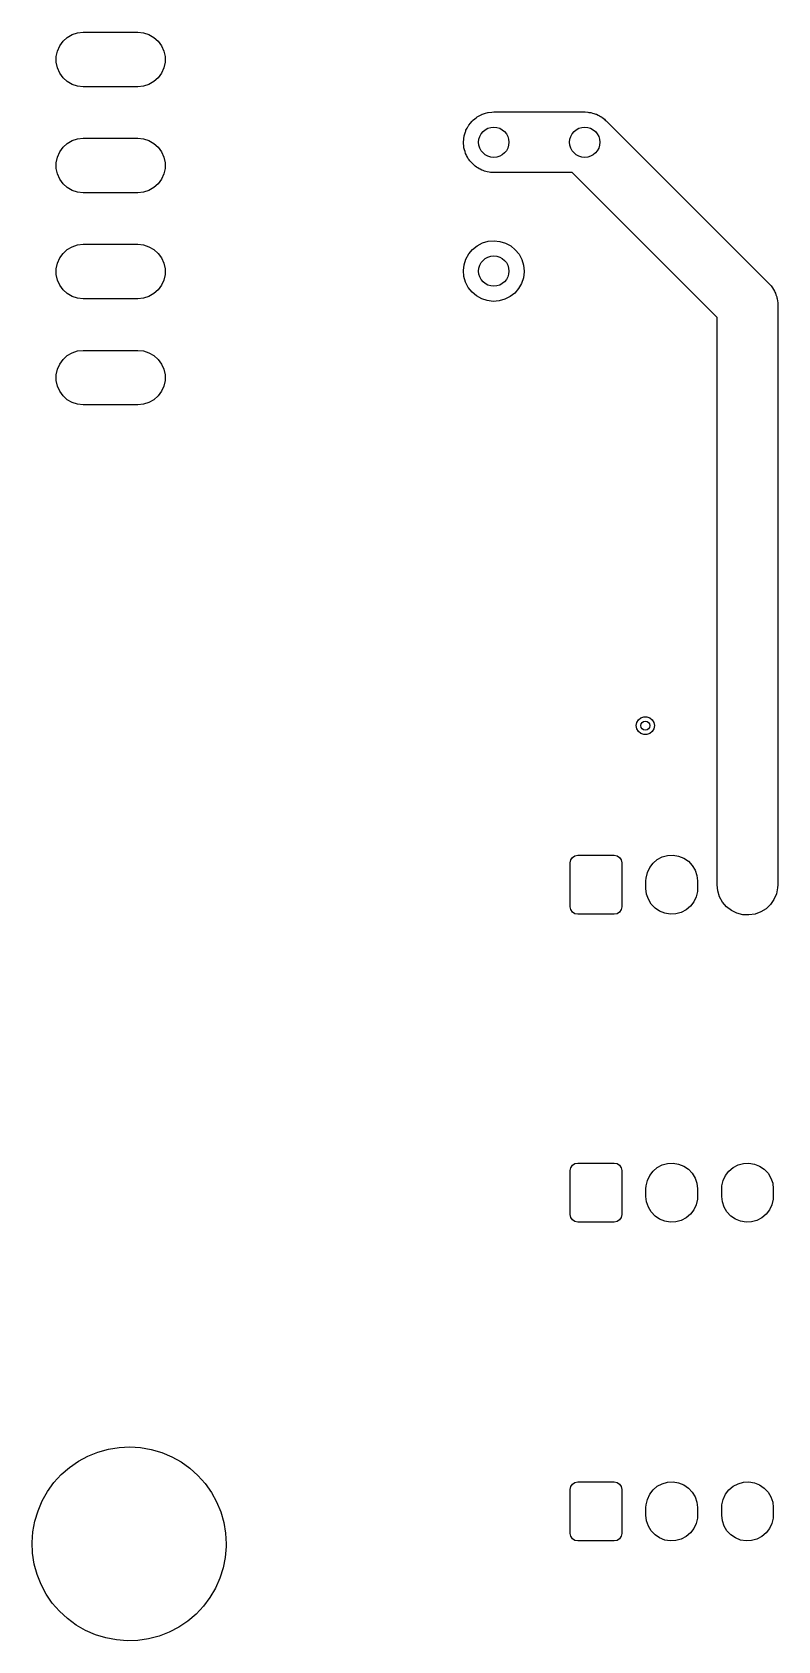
# Model space of a CAD drawing. Extents: x 2.07 to 8.39, y -4.89 to -0.98.
# Drawn here: x 2.068 to 3.036, y -4.732 to -2.642 of the extents above; entities that cross this region are included whole.
import ezdxf

# ---------------------------------------------------------------- set-up
doc = ezdxf.new("R2010")
doc.units = 0
doc.header["$MEASUREMENT"] = 0
doc.layers.add('BLACK', color=7, linetype='CONTINUOUS')

msp = doc.modelspace()

# ---------------------------------------------------------------- linework, layer by layer
at = {"layer": 'BLACK', "linetype": 'CONTINUOUS'}
for p, q in [((2.10782, -2.65414), (2.11333, -2.64919)), ((2.11333, -2.64919), (2.11974, -2.64548)), ((2.11974, -2.64548), (2.12679, -2.6432)), ((2.12679, -2.6432), (2.13415, -2.64242)), ((2.13415, -2.64242), (2.20502, -2.64242)), ((2.20502, -2.64242), (2.21239, -2.6432)), ((2.21239, -2.6432), (2.21943, -2.64548)), ((2.21943, -2.64548), (2.22585, -2.64919)), ((2.22585, -2.64919), (2.23135, -2.65414)), ((2.09891, -2.67415), (2.10045, -2.6669)), ((2.09891, -2.68156), (2.09891, -2.67415)), ((2.10045, -2.6669), (2.10347, -2.66014)), ((2.10347, -2.66014), (2.10782, -2.65414)), ((2.23135, -2.65414), (2.23571, -2.66014)), ((2.23571, -2.66014), (2.23872, -2.6669)), ((2.23872, -2.6669), (2.24026, -2.67415)), ((2.24026, -2.67415), (2.24026, -2.68156)), ((2.10045, -2.6888), (2.09891, -2.68156)), ((2.10347, -2.69557), (2.10045, -2.6888)), ((2.10782, -2.70156), (2.10347, -2.69557)), ((2.23571, -2.69557), (2.23135, -2.70156)), ((2.23872, -2.6888), (2.23571, -2.69557)), ((2.24026, -2.68156), (2.23872, -2.6888)), ((2.11333, -2.70652), (2.10782, -2.70156)), ((2.11974, -2.71022), (2.11333, -2.70652)), ((2.12679, -2.71251), (2.11974, -2.71022)), ((2.13415, -2.71329), (2.12679, -2.71251)), ((2.20502, -2.71329), (2.13415, -2.71329)), ((2.21239, -2.71251), (2.20502, -2.71329)), ((2.21943, -2.71022), (2.21239, -2.71251)), ((2.22585, -2.70652), (2.21943, -2.71022)), ((2.23135, -2.70156), (2.22585, -2.70652)), ((2.63705, -2.76055), (2.63881, -2.75828)), ((2.63881, -2.75828), (2.63932, -2.75784)), ((2.63932, -2.75784), (2.63978, -2.7573)), ((2.63978, -2.7573), (2.64263, -2.75501)), ((2.64263, -2.75501), (2.64485, -2.7531)), ((2.64485, -2.7531), (2.64533, -2.75284)), ((2.64533, -2.75284), (2.64577, -2.75249)), ((2.64577, -2.75249), (2.64924, -2.75067)), ((2.64924, -2.75067), (2.65181, -2.74925)), ((2.65181, -2.74925), (2.6522, -2.74913)), ((2.6522, -2.74913), (2.65257, -2.74893)), ((2.65257, -2.74893), (2.65668, -2.74772)), ((2.65668, -2.74772), (2.65941, -2.74687)), ((2.65941, -2.74687), (2.65968, -2.74684)), ((2.65968, -2.74684), (2.65995, -2.74676)), ((2.65995, -2.74676), (2.66487, -2.74631)), ((2.66487, -2.74631), (2.66732, -2.74606)), ((2.66732, -2.74606), (2.78543, -2.74606)), ((2.78543, -2.74606), (2.78561, -2.74607)), ((2.78561, -2.74607), (2.78571, -2.74606)), ((2.78571, -2.74606), (2.78596, -2.74609)), ((2.78596, -2.74609), (2.78955, -2.74628)), ((2.78955, -2.74628), (2.79096, -2.74657)), ((2.79096, -2.74657), (2.7924, -2.74669)), ((2.7924, -2.74669), (2.79286, -2.74682)), ((2.79286, -2.74682), (2.79335, -2.74687)), ((2.79335, -2.74687), (2.79539, -2.7475)), ((2.79539, -2.7475), (2.79734, -2.74791)), ((2.79734, -2.74791), (2.79866, -2.74848)), ((2.79866, -2.74848), (2.80005, -2.74888)), ((2.80005, -2.74888), (2.80035, -2.74904)), ((2.80035, -2.74904), (2.80069, -2.74914)), ((2.80069, -2.74914), (2.8027, -2.75023)), ((2.8027, -2.75023), (2.80464, -2.75107)), ((2.80464, -2.75107), (2.80582, -2.7519)), ((2.80582, -2.7519), (2.80711, -2.75257)), ((2.80711, -2.75257), (2.80726, -2.75269)), ((2.80726, -2.75269), (2.80745, -2.75279)), ((2.80745, -2.75279), (2.80933, -2.75435)), ((2.80933, -2.75435), (2.81116, -2.75563)), ((2.81116, -2.75563), (2.81215, -2.75668)), ((2.81215, -2.75668), (2.81327, -2.75759)), ((2.81327, -2.75759), (3.02469, -2.96901)), ((2.62828, -2.78199), (2.62842, -2.77941)), ((2.62842, -2.77941), (2.62869, -2.77837)), ((2.62869, -2.77837), (2.62881, -2.77725)), ((2.62881, -2.77725), (2.62974, -2.77431)), ((2.62974, -2.77431), (2.63042, -2.77171)), ((2.63042, -2.77171), (2.63084, -2.77086)), ((2.63084, -2.77086), (2.63114, -2.76992)), ((2.63114, -2.76992), (2.6327, -2.76707)), ((2.6327, -2.76707), (2.63394, -2.76457)), ((2.63394, -2.76457), (2.63443, -2.76393)), ((2.63443, -2.76393), (2.63484, -2.76319)), ((2.63484, -2.76319), (2.63705, -2.76055)), ((2.10045, -2.8047), (2.10347, -2.79793)), ((2.10347, -2.79793), (2.10782, -2.79194)), ((2.10782, -2.79194), (2.11333, -2.78698)), ((2.11333, -2.78698), (2.11974, -2.78328)), ((2.11974, -2.78328), (2.12679, -2.78099)), ((2.12679, -2.78099), (2.13415, -2.78022)), ((2.13415, -2.78022), (2.20502, -2.78022)), ((2.20502, -2.78022), (2.21239, -2.78099)), ((2.21239, -2.78099), (2.21943, -2.78328)), ((2.21943, -2.78328), (2.22585, -2.78698)), ((2.22585, -2.78698), (2.23135, -2.79194)), ((2.23135, -2.79194), (2.23571, -2.79793)), ((2.23571, -2.79793), (2.23872, -2.8047)), ((2.62796, -2.78488), (2.62828, -2.78199)), ((2.62806, -2.78615), (2.62796, -2.78488)), ((2.628, -2.78736), (2.62806, -2.78615)), ((2.62837, -2.7898), (2.628, -2.78736)), ((2.6286, -2.79254), (2.62837, -2.7898)), ((2.62899, -2.7939), (2.6286, -2.79254)), ((2.62919, -2.79522), (2.62899, -2.7939)), ((2.63, -2.79744), (2.62919, -2.79522)), ((2.63072, -2.79993), (2.63, -2.79744)), ((2.63143, -2.80131), (2.63072, -2.79993)), ((2.09891, -2.81195), (2.10045, -2.8047)), ((2.09891, -2.81935), (2.09891, -2.81195)), ((2.10045, -2.8266), (2.09891, -2.81935)), ((2.23872, -2.8047), (2.24026, -2.81195)), ((2.24026, -2.81935), (2.23872, -2.8266)), ((2.24026, -2.81195), (2.24026, -2.81935)), ((2.63194, -2.80269), (2.63143, -2.80131)), ((2.63312, -2.80459), (2.63194, -2.80269)), ((2.63423, -2.80676), (2.63312, -2.80459)), ((2.63529, -2.80809), (2.63423, -2.80676)), ((2.63613, -2.80945), (2.63529, -2.80809)), ((2.63758, -2.81099), (2.63613, -2.80945)), ((2.639, -2.81278), (2.63758, -2.81099)), ((2.64041, -2.81398), (2.639, -2.81278)), ((2.6416, -2.81524), (2.64041, -2.81398)), ((2.64322, -2.81638), (2.6416, -2.81524)), ((2.64485, -2.81776), (2.64322, -2.81638)), ((2.64659, -2.81873), (2.64485, -2.81776)), ((2.64812, -2.8198), (2.64659, -2.81873)), ((2.64982, -2.82054), (2.64812, -2.8198)), ((2.65156, -2.82151), (2.64982, -2.82054)), ((2.10347, -2.83337), (2.10045, -2.8266)), ((2.10782, -2.83936), (2.10347, -2.83337)), ((2.11333, -2.84432), (2.10782, -2.83936)), ((2.23135, -2.83936), (2.22585, -2.84432)), ((2.23571, -2.83337), (2.23135, -2.83936)), ((2.23872, -2.8266), (2.23571, -2.83337)), ((2.6536, -2.82217), (2.65156, -2.82151)), ((2.65542, -2.82296), (2.6536, -2.82217)), ((2.65711, -2.82331), (2.65542, -2.82296)), ((2.65887, -2.82388), (2.65711, -2.82331)), ((2.66114, -2.82416), (2.65887, -2.82388)), ((2.66321, -2.82459), (2.66114, -2.82416)), ((2.66598, -2.82473), (2.66321, -2.82459)), ((2.6665, -2.82479), (2.66598, -2.82473)), ((2.66677, -2.82477), (2.6665, -2.82479)), ((2.66732, -2.8248), (2.66677, -2.82477)), ((2.76913, -2.8248), (2.66732, -2.8248)), ((2.95748, -3.01316), (2.76913, -2.8248)), ((2.11974, -2.84802), (2.11333, -2.84432)), ((2.12679, -2.85031), (2.11974, -2.84802)), ((2.13415, -2.85108), (2.12679, -2.85031)), ((2.20502, -2.85108), (2.13415, -2.85108)), ((2.21239, -2.85031), (2.20502, -2.85108)), ((2.21943, -2.84802), (2.21239, -2.85031)), ((2.22585, -2.84432), (2.21943, -2.84802)), ((2.10782, -2.92974), (2.11333, -2.92478)), ((2.11333, -2.92478), (2.11974, -2.92108)), ((2.11974, -2.92108), (2.12679, -2.91879)), ((2.12679, -2.91879), (2.13415, -2.91801)), ((2.13415, -2.91801), (2.20502, -2.91801)), ((2.20502, -2.91801), (2.21239, -2.91879)), ((2.21239, -2.91879), (2.21943, -2.92108)), ((2.21943, -2.92108), (2.22585, -2.92478)), ((2.22585, -2.92478), (2.23135, -2.92974)), ((2.63484, -2.93051), (2.63978, -2.92463)), ((2.63978, -2.92463), (2.64577, -2.91981)), ((2.64577, -2.91981), (2.65257, -2.91625)), ((2.65257, -2.91625), (2.65995, -2.91408)), ((2.65995, -2.91408), (2.6676, -2.91339)), ((2.6676, -2.91339), (2.67524, -2.91419)), ((2.67524, -2.91419), (2.68258, -2.91646)), ((2.68258, -2.91646), (2.68934, -2.92012)), ((2.68934, -2.92012), (2.69526, -2.92501)), ((2.69526, -2.92501), (2.70011, -2.93097)), ((2.09891, -2.94974), (2.10045, -2.9425)), ((2.10045, -2.9425), (2.10347, -2.93573)), ((2.10347, -2.93573), (2.10782, -2.92974)), ((2.23135, -2.92974), (2.23571, -2.93573)), ((2.23571, -2.93573), (2.23872, -2.9425)), ((2.23872, -2.9425), (2.24026, -2.94974)), ((2.62796, -2.95221), (2.62881, -2.94457)), ((2.62881, -2.94457), (2.63114, -2.93725)), ((2.63114, -2.93725), (2.63484, -2.93051)), ((2.70011, -2.93097), (2.70372, -2.93775)), ((2.70372, -2.93775), (2.70594, -2.94511)), ((2.70594, -2.94511), (2.70669, -2.95276)), ((2.09891, -2.95715), (2.09891, -2.94974)), ((2.10045, -2.96439), (2.09891, -2.95715)), ((2.10347, -2.97116), (2.10045, -2.96439)), ((2.23872, -2.96439), (2.23571, -2.97116)), ((2.24026, -2.95715), (2.23872, -2.96439)), ((2.24026, -2.94974), (2.24026, -2.95715)), ((2.6286, -2.95986), (2.62796, -2.95221)), ((2.63072, -2.96725), (2.6286, -2.95986)), ((2.63423, -2.97408), (2.63072, -2.96725)), ((2.70571, -2.96148), (2.70329, -2.96877)), ((2.70668, -2.95386), (2.70571, -2.96148)), ((2.70669, -2.95276), (2.70668, -2.95386)), ((2.10782, -2.97715), (2.10347, -2.97116)), ((2.11333, -2.98211), (2.10782, -2.97715)), ((2.11974, -2.98581), (2.11333, -2.98211)), ((2.12679, -2.9881), (2.11974, -2.98581)), ((2.13415, -2.98888), (2.12679, -2.9881)), ((2.21239, -2.9881), (2.20502, -2.98888)), ((2.21943, -2.98581), (2.21239, -2.9881)), ((2.22585, -2.98211), (2.21943, -2.98581)), ((2.23135, -2.97715), (2.22585, -2.98211)), ((2.23571, -2.97116), (2.23135, -2.97715)), ((2.639, -2.9801), (2.63423, -2.97408)), ((2.64485, -2.98508), (2.639, -2.9801)), ((2.65156, -2.98883), (2.64485, -2.98508)), ((2.68842, -2.986), (2.68156, -2.98946)), ((2.69447, -2.98127), (2.68842, -2.986)), ((2.69949, -2.97545), (2.69447, -2.98127)), ((2.70329, -2.96877), (2.69949, -2.97545)), ((3.02469, -2.96901), (3.02745, -2.97207)), ((3.02745, -2.97207), (3.02824, -2.97328)), ((3.02824, -2.97328), (3.02918, -2.97438)), ((3.02918, -2.97438), (3.03041, -2.9766)), ((3.03041, -2.9766), (3.0318, -2.97873)), ((3.0318, -2.97873), (3.03234, -2.98008)), ((3.03234, -2.98008), (3.03304, -2.98134)), ((3.03304, -2.98134), (3.0338, -2.98377)), ((3.0338, -2.98377), (3.03473, -2.98613)), ((3.03473, -2.98613), (3.03498, -2.98755)), ((3.03498, -2.98755), (3.03542, -2.98893)), ((2.20502, -2.98888), (2.13415, -2.98888)), ((2.65887, -2.99121), (2.65156, -2.98883)), ((2.6665, -2.99212), (2.65887, -2.99121)), ((2.67416, -2.99153), (2.6665, -2.99212)), ((2.68156, -2.98946), (2.67416, -2.99153)), ((3.03542, -2.98893), (3.03567, -2.99146)), ((3.03567, -2.99146), (3.03611, -2.99397)), ((3.03611, -2.99397), (3.03607, -2.99541)), ((3.03607, -2.99541), (3.03622, -2.99685)), ((3.03622, -2.99685), (3.03622, -3.75)), ((2.95748, -3.75), (2.95748, -3.01316)), ((2.10347, -3.07352), (2.10782, -3.06753)), ((2.10782, -3.06753), (2.11333, -3.06257)), ((2.11333, -3.06257), (2.11974, -3.05887)), ((2.11974, -3.05887), (2.12679, -3.05658)), ((2.12679, -3.05658), (2.13415, -3.05581)), ((2.13415, -3.05581), (2.20502, -3.05581)), ((2.20502, -3.05581), (2.21239, -3.05658)), ((2.21239, -3.05658), (2.21943, -3.05887)), ((2.21943, -3.05887), (2.22585, -3.06257)), ((2.22585, -3.06257), (2.23135, -3.06753)), ((2.23135, -3.06753), (2.23571, -3.07352)), ((2.09891, -3.08754), (2.10045, -3.08029)), ((2.09891, -3.09494), (2.09891, -3.08754)), ((2.10045, -3.08029), (2.10347, -3.07352)), ((2.23571, -3.07352), (2.23872, -3.08029)), ((2.23872, -3.08029), (2.24026, -3.08754)), ((2.24026, -3.08754), (2.24026, -3.09494)), ((2.10045, -3.10219), (2.09891, -3.09494)), ((2.10347, -3.10896), (2.10045, -3.10219)), ((2.10782, -3.11495), (2.10347, -3.10896)), ((2.23571, -3.10896), (2.23135, -3.11495)), ((2.23872, -3.10219), (2.23571, -3.10896)), ((2.24026, -3.09494), (2.23872, -3.10219)), ((2.11333, -3.11991), (2.10782, -3.11495)), ((2.11974, -3.12361), (2.11333, -3.11991)), ((2.12679, -3.1259), (2.11974, -3.12361)), ((2.13415, -3.12667), (2.12679, -3.1259)), ((2.20502, -3.12667), (2.13415, -3.12667)), ((2.21239, -3.1259), (2.20502, -3.12667)), ((2.21943, -3.12361), (2.21239, -3.1259)), ((2.22585, -3.11991), (2.21943, -3.12361)), ((2.23135, -3.11495), (2.22585, -3.11991)), ((2.85827, -3.53308), (2.86212, -3.53168)), ((2.86212, -3.53168), (2.86622, -3.53168)), ((2.86622, -3.53168), (2.87008, -3.53308)), ((2.85236, -3.54331), (2.85307, -3.53927)), ((2.85307, -3.54735), (2.85236, -3.54331)), ((2.85307, -3.53927), (2.85513, -3.53572)), ((2.85513, -3.5509), (2.85307, -3.54735)), ((2.85513, -3.53572), (2.85827, -3.53308)), ((2.85827, -3.55354), (2.85513, -3.5509)), ((2.87008, -3.53308), (2.87322, -3.53572)), ((2.87322, -3.5509), (2.87008, -3.55354)), ((2.87322, -3.53572), (2.87527, -3.53927)), ((2.87527, -3.54735), (2.87322, -3.5509)), ((2.87527, -3.53927), (2.87598, -3.54331)), ((2.87598, -3.54331), (2.87527, -3.54735)), ((2.86212, -3.55494), (2.85827, -3.55354)), ((2.86622, -3.55494), (2.86212, -3.55494)), ((2.87008, -3.55354), (2.86622, -3.55494)), ((2.76654, -3.72146), (2.76728, -3.71769)), ((2.76728, -3.71769), (2.76942, -3.7145)), ((2.76942, -3.7145), (2.77261, -3.71236)), ((2.77261, -3.71236), (2.77638, -3.71161)), ((2.77638, -3.71161), (2.82362, -3.71161)), ((2.82362, -3.71161), (2.82739, -3.71236)), ((2.82739, -3.71236), (2.83058, -3.7145)), ((2.83058, -3.7145), (2.83272, -3.71769)), ((2.83272, -3.71769), (2.83346, -3.72146)), ((2.87419, -3.722), (2.87971, -3.71734)), ((2.87971, -3.71734), (2.88611, -3.71396)), ((2.88611, -3.71396), (2.89307, -3.71204)), ((2.89307, -3.71204), (2.90029, -3.71167)), ((2.90029, -3.71167), (2.90742, -3.71285)), ((2.90742, -3.71285), (2.91414, -3.71553)), ((2.91414, -3.71553), (2.92011, -3.71959)), ((2.92011, -3.71959), (2.92508, -3.72485)), ((2.76654, -3.77854), (2.76654, -3.72146)), ((2.83346, -3.72146), (2.83346, -3.77854)), ((2.86517, -3.74135), (2.86675, -3.73429)), ((2.86675, -3.73429), (2.8698, -3.72774)), ((2.8698, -3.72774), (2.87419, -3.722)), ((2.92508, -3.72485), (2.9288, -3.73104)), ((2.9288, -3.73104), (2.93111, -3.73789)), ((2.93111, -3.73789), (2.93189, -3.74508)), ((2.86496, -3.74508), (2.86517, -3.74135)), ((2.86496, -3.75492), (2.86496, -3.74508)), ((2.86574, -3.76211), (2.86496, -3.75492)), ((2.93168, -3.75865), (2.9301, -3.76571)), ((2.93189, -3.75492), (2.93168, -3.75865)), ((2.93189, -3.74508), (2.93189, -3.75492)), ((2.95828, -3.75792), (2.95748, -3.75)), ((2.96066, -3.76551), (2.95828, -3.75792)), ((3.036, -3.75412), (3.03438, -3.7619)), ((3.03622, -3.75), (3.036, -3.75412)), ((2.76728, -3.78231), (2.76654, -3.77854)), ((2.76942, -3.7855), (2.76728, -3.78231)), ((2.83272, -3.78231), (2.83058, -3.7855)), ((2.83346, -3.77854), (2.83272, -3.78231)), ((2.86805, -3.76896), (2.86574, -3.76211)), ((2.87177, -3.77515), (2.86805, -3.76896)), ((2.87674, -3.78041), (2.87177, -3.77515)), ((2.88271, -3.78447), (2.87674, -3.78041)), ((2.92266, -3.778), (2.91714, -3.78266)), ((2.92705, -3.77226), (2.92266, -3.778)), ((2.9301, -3.76571), (2.92705, -3.77226)), ((2.96452, -3.77247), (2.96066, -3.76551)), ((2.9697, -3.77851), (2.96452, -3.77247)), ((2.97599, -3.78339), (2.9697, -3.77851)), ((3.02087, -3.78119), (3.01411, -3.78539)), ((3.02665, -3.77573), (3.02087, -3.78119)), ((3.03122, -3.76921), (3.02665, -3.77573)), ((3.03438, -3.7619), (3.03122, -3.76921)), ((2.77261, -3.78764), (2.76942, -3.7855)), ((2.77638, -3.78839), (2.77261, -3.78764)), ((2.82362, -3.78839), (2.77638, -3.78839)), ((2.82739, -3.78764), (2.82362, -3.78839)), ((2.83058, -3.7855), (2.82739, -3.78764)), ((2.88943, -3.78715), (2.88271, -3.78447)), ((2.89656, -3.78833), (2.88943, -3.78715)), ((2.90378, -3.78796), (2.89656, -3.78833)), ((2.91074, -3.78604), (2.90378, -3.78796)), ((2.91714, -3.78266), (2.91074, -3.78604)), ((2.98313, -3.7869), (2.97599, -3.78339)), ((2.99083, -3.78891), (2.98313, -3.7869)), ((2.99877, -3.78932), (2.99083, -3.78891)), ((3.00664, -3.78813), (2.99877, -3.78932)), ((3.01411, -3.78539), (3.00664, -3.78813)), ((2.76728, -4.11769), (2.76942, -4.1145)), ((2.76942, -4.1145), (2.77261, -4.11236)), ((2.77261, -4.11236), (2.77638, -4.11161)), ((2.77638, -4.11161), (2.82362, -4.11161)), ((2.82362, -4.11161), (2.82739, -4.11236)), ((2.82739, -4.11236), (2.83058, -4.1145)), ((2.83058, -4.1145), (2.83272, -4.11769)), ((2.87971, -4.11734), (2.88611, -4.11396)), ((2.88611, -4.11396), (2.89307, -4.11204)), ((2.89307, -4.11204), (2.90029, -4.11167)), ((2.90029, -4.11167), (2.90742, -4.11285)), ((2.90742, -4.11285), (2.91414, -4.11553)), ((2.91414, -4.11553), (2.92011, -4.11959)), ((2.97814, -4.11734), (2.98453, -4.11396)), ((2.98453, -4.11396), (2.9915, -4.11204)), ((2.9915, -4.11204), (2.99872, -4.11167)), ((2.99872, -4.11167), (3.00585, -4.11285)), ((3.00585, -4.11285), (3.01256, -4.11553)), ((3.01256, -4.11553), (3.01854, -4.11959)), ((2.76654, -4.12146), (2.76728, -4.11769)), ((2.76654, -4.17854), (2.76654, -4.12146)), ((2.83272, -4.11769), (2.83346, -4.12146)), ((2.83346, -4.12146), (2.83346, -4.17854)), ((2.86517, -4.14135), (2.86675, -4.13429)), ((2.86675, -4.13429), (2.8698, -4.12774)), ((2.8698, -4.12774), (2.87419, -4.122)), ((2.87419, -4.122), (2.87971, -4.11734)), ((2.92011, -4.11959), (2.92508, -4.12485)), ((2.92508, -4.12485), (2.9288, -4.13104)), ((2.9288, -4.13104), (2.93111, -4.13789)), ((2.96359, -4.14135), (2.96517, -4.13429)), ((2.96517, -4.13429), (2.96823, -4.12774)), ((2.96823, -4.12774), (2.97262, -4.122)), ((2.97262, -4.122), (2.97814, -4.11734)), ((3.01854, -4.11959), (3.02351, -4.12485)), ((3.02351, -4.12485), (3.02723, -4.13104)), ((3.02723, -4.13104), (3.02953, -4.13789)), ((2.86496, -4.14508), (2.86517, -4.14135)), ((2.86496, -4.15492), (2.86496, -4.14508)), ((2.86574, -4.16211), (2.86496, -4.15492)), ((2.93168, -4.15865), (2.9301, -4.16571)), ((2.93111, -4.13789), (2.93189, -4.14508)), ((2.93189, -4.15492), (2.93168, -4.15865)), ((2.93189, -4.14508), (2.93189, -4.15492)), ((2.96339, -4.14508), (2.96359, -4.14135)), ((2.96339, -4.15492), (2.96339, -4.14508)), ((2.96417, -4.16211), (2.96339, -4.15492)), ((3.03011, -4.15865), (3.02853, -4.16571)), ((3.02953, -4.13789), (3.03031, -4.14508)), ((3.03031, -4.15492), (3.03011, -4.15865)), ((3.03031, -4.14508), (3.03031, -4.15492)), ((2.76728, -4.18231), (2.76654, -4.17854)), ((2.83346, -4.17854), (2.83272, -4.18231)), ((2.86805, -4.16896), (2.86574, -4.16211)), ((2.87177, -4.17515), (2.86805, -4.16896)), ((2.87674, -4.18041), (2.87177, -4.17515)), ((2.92266, -4.178), (2.91714, -4.18266)), ((2.92705, -4.17226), (2.92266, -4.178)), ((2.9301, -4.16571), (2.92705, -4.17226)), ((2.96647, -4.16896), (2.96417, -4.16211)), ((2.97019, -4.17515), (2.96647, -4.16896)), ((2.97516, -4.18041), (2.97019, -4.17515)), ((3.02108, -4.178), (3.01556, -4.18266)), ((3.02547, -4.17226), (3.02108, -4.178)), ((3.02853, -4.16571), (3.02547, -4.17226)), ((2.76942, -4.1855), (2.76728, -4.18231)), ((2.77261, -4.18764), (2.76942, -4.1855)), ((2.77638, -4.18839), (2.77261, -4.18764)), ((2.82362, -4.18839), (2.77638, -4.18839)), ((2.82739, -4.18764), (2.82362, -4.18839)), ((2.83058, -4.1855), (2.82739, -4.18764)), ((2.83272, -4.18231), (2.83058, -4.1855)), ((2.88271, -4.18447), (2.87674, -4.18041)), ((2.88943, -4.18715), (2.88271, -4.18447)), ((2.89656, -4.18833), (2.88943, -4.18715)), ((2.90378, -4.18796), (2.89656, -4.18833)), ((2.91074, -4.18604), (2.90378, -4.18796)), ((2.91714, -4.18266), (2.91074, -4.18604)), ((2.98114, -4.18447), (2.97516, -4.18041)), ((2.98785, -4.18715), (2.98114, -4.18447)), ((2.99498, -4.18833), (2.98785, -4.18715)), ((3.0022, -4.18796), (2.99498, -4.18833)), ((3.00917, -4.18604), (3.0022, -4.18796)), ((3.01556, -4.18266), (3.00917, -4.18604)), ((2.12769, -4.499), (2.14006, -4.49231)), ((2.14006, -4.49231), (2.1531, -4.48704)), ((2.1531, -4.48704), (2.16665, -4.48325)), ((2.16665, -4.48325), (2.18053, -4.48101)), ((2.18053, -4.48101), (2.19458, -4.48032)), ((2.19458, -4.48032), (2.20862, -4.4812)), ((2.20862, -4.4812), (2.22247, -4.48364)), ((2.22247, -4.48364), (2.23596, -4.48761)), ((2.23596, -4.48761), (2.24893, -4.49307)), ((2.24893, -4.49307), (2.26121, -4.49993)), ((2.10555, -4.51629), (2.11614, -4.50702)), ((2.11614, -4.50702), (2.12769, -4.499)), ((2.26121, -4.49993), (2.27264, -4.50811)), ((2.27264, -4.50811), (2.2831, -4.51753)), ((2.0878, -4.53805), (2.09607, -4.52667)), ((2.09607, -4.52667), (2.10555, -4.51629)), ((2.2831, -4.51753), (2.29243, -4.52804)), ((2.29243, -4.52804), (2.30054, -4.53954)), ((2.76654, -4.53563), (2.76728, -4.53186)), ((2.76728, -4.53186), (2.76942, -4.52867)), ((2.76942, -4.52867), (2.77261, -4.52654)), ((2.77261, -4.52654), (2.77638, -4.52579)), ((2.77638, -4.52579), (2.82362, -4.52579)), ((2.82362, -4.52579), (2.82739, -4.52654)), ((2.82739, -4.52654), (2.83058, -4.52867)), ((2.83058, -4.52867), (2.83272, -4.53186)), ((2.83272, -4.53186), (2.83346, -4.53563)), ((2.87419, -4.53617), (2.87971, -4.53151)), ((2.87971, -4.53151), (2.88611, -4.52814)), ((2.88611, -4.52814), (2.89307, -4.52622)), ((2.89307, -4.52622), (2.90029, -4.52584)), ((2.90029, -4.52584), (2.90742, -4.52702)), ((2.90742, -4.52702), (2.91414, -4.5297)), ((2.91414, -4.5297), (2.92011, -4.53377)), ((2.92011, -4.53377), (2.92508, -4.53902)), ((2.97262, -4.53617), (2.97814, -4.53151)), ((2.97814, -4.53151), (2.98453, -4.52814)), ((2.98453, -4.52814), (2.9915, -4.52622)), ((2.9915, -4.52622), (2.99872, -4.52584)), ((2.99872, -4.52584), (3.00585, -4.52702)), ((3.00585, -4.52702), (3.01256, -4.5297)), ((3.01256, -4.5297), (3.01854, -4.53377)), ((3.01854, -4.53377), (3.02351, -4.53902)), ((2.07531, -4.56321), (2.08086, -4.55028)), ((2.08086, -4.55028), (2.0878, -4.53805)), ((2.30054, -4.53954), (2.30732, -4.55186)), ((2.30732, -4.55186), (2.31268, -4.56487)), ((2.76654, -4.59272), (2.76654, -4.53563)), ((2.83346, -4.53563), (2.83346, -4.59272)), ((2.86496, -4.55925), (2.86517, -4.55552)), ((2.86517, -4.55552), (2.86675, -4.54847)), ((2.86675, -4.54847), (2.8698, -4.54192)), ((2.8698, -4.54192), (2.87419, -4.53617)), ((2.92508, -4.53902), (2.9288, -4.54522)), ((2.9288, -4.54522), (2.93111, -4.55207)), ((2.93111, -4.55207), (2.93189, -4.55925)), ((2.96339, -4.55925), (2.96359, -4.55552)), ((2.96359, -4.55552), (2.96517, -4.54847)), ((2.96517, -4.54847), (2.96823, -4.54192)), ((2.96823, -4.54192), (2.97262, -4.53617)), ((3.02351, -4.53902), (3.02723, -4.54522)), ((3.02723, -4.54522), (3.02953, -4.55207)), ((3.02953, -4.55207), (3.03031, -4.55925)), ((2.06871, -4.59051), (2.07125, -4.57667)), ((2.07125, -4.57667), (2.07531, -4.56321)), ((2.31268, -4.56487), (2.31655, -4.57839)), ((2.86496, -4.56909), (2.86496, -4.55925)), ((2.86574, -4.57628), (2.86496, -4.56909)), ((2.86805, -4.58313), (2.86574, -4.57628)), ((2.93168, -4.57282), (2.9301, -4.57988)), ((2.93189, -4.56909), (2.93168, -4.57282)), ((2.93189, -4.55925), (2.93189, -4.56909)), ((2.96339, -4.56909), (2.96339, -4.55925)), ((2.96417, -4.57628), (2.96339, -4.56909)), ((2.96647, -4.58313), (2.96417, -4.57628)), ((3.03011, -4.57282), (3.02853, -4.57988)), ((3.03031, -4.56909), (3.03011, -4.57282)), ((3.03031, -4.55925), (3.03031, -4.56909)), ((2.06773, -4.60454), (2.06871, -4.59051)), ((2.31655, -4.57839), (2.3189, -4.59226)), ((2.3189, -4.59226), (2.31969, -4.6063)), ((2.76728, -4.59648), (2.76654, -4.59272)), ((2.76942, -4.59968), (2.76728, -4.59648)), ((2.83272, -4.59648), (2.83058, -4.59968)), ((2.83346, -4.59272), (2.83272, -4.59648)), ((2.87177, -4.58933), (2.86805, -4.58313)), ((2.87674, -4.59458), (2.87177, -4.58933)), ((2.88271, -4.59864), (2.87674, -4.59458)), ((2.91714, -4.59684), (2.91074, -4.60021)), ((2.92266, -4.59217), (2.91714, -4.59684)), ((2.92705, -4.58643), (2.92266, -4.59217)), ((2.9301, -4.57988), (2.92705, -4.58643)), ((2.97019, -4.58933), (2.96647, -4.58313)), ((2.97516, -4.59458), (2.97019, -4.58933)), ((2.98114, -4.59864), (2.97516, -4.59458)), ((3.01556, -4.59684), (3.00917, -4.60021)), ((3.02108, -4.59217), (3.01556, -4.59684)), ((3.02547, -4.58643), (3.02108, -4.59217)), ((3.02853, -4.57988), (3.02547, -4.58643)), ((2.06832, -4.61859), (2.06773, -4.60454)), ((2.31964, -4.60982), (2.31846, -4.62383)), ((2.31969, -4.6063), (2.31964, -4.60982)), ((2.77261, -4.60181), (2.76942, -4.59968)), ((2.77638, -4.60256), (2.77261, -4.60181)), ((2.82362, -4.60256), (2.77638, -4.60256)), ((2.82739, -4.60181), (2.82362, -4.60256)), ((2.83058, -4.59968), (2.82739, -4.60181)), ((2.88943, -4.60133), (2.88271, -4.59864)), ((2.89656, -4.60251), (2.88943, -4.60133)), ((2.90378, -4.60213), (2.89656, -4.60251)), ((2.91074, -4.60021), (2.90378, -4.60213)), ((2.98785, -4.60133), (2.98114, -4.59864)), ((2.99498, -4.60251), (2.98785, -4.60133)), ((3.0022, -4.60213), (2.99498, -4.60251)), ((3.00917, -4.60021), (3.0022, -4.60213)), ((2.07047, -4.63249), (2.06832, -4.61859)), ((2.07416, -4.64607), (2.07047, -4.63249)), ((2.31573, -4.63763), (2.31147, -4.65104)), ((2.31846, -4.62383), (2.31573, -4.63763)), ((2.07934, -4.65914), (2.07416, -4.64607)), ((2.08594, -4.67156), (2.07934, -4.65914)), ((2.31147, -4.65104), (2.30575, -4.66389)), ((2.09388, -4.68317), (2.08594, -4.67156)), ((2.29864, -4.67602), (2.29021, -4.68728)), ((2.30575, -4.66389), (2.29864, -4.67602)), ((2.10308, -4.69382), (2.09388, -4.68317)), ((2.1134, -4.70337), (2.10308, -4.69382)), ((2.28058, -4.69753), (2.26987, -4.70665)), ((2.29021, -4.68728), (2.28058, -4.69753)), ((2.12472, -4.71172), (2.1134, -4.70337)), ((2.1369, -4.71875), (2.12472, -4.71172)), ((2.14979, -4.72438), (2.1369, -4.71875)), ((2.24575, -4.72103), (2.23263, -4.72612)), ((2.25821, -4.71451), (2.24575, -4.72103)), ((2.26987, -4.70665), (2.25821, -4.71451)), ((2.16322, -4.72854), (2.14979, -4.72438)), ((2.17704, -4.73118), (2.16322, -4.72854)), ((2.19106, -4.73226), (2.17704, -4.73118)), ((2.20512, -4.73176), (2.19106, -4.73226)), ((2.21903, -4.72971), (2.20512, -4.73176)), ((2.23263, -4.72612), (2.21903, -4.72971))]:
    msp.add_line(p, q, dxfattribs=at)
at = {"layer": 'BLACK'}
for centre, radius in [((2.66732, -2.78543), 0.01969), ((2.78543, -2.78543), 0.01969), ((2.66732, -2.95276), 0.01969), ((2.86417, -3.54331), 0.00591)]:
    msp.add_circle(centre, radius, dxfattribs=at)

doc.saveas('drawing.dxf')
